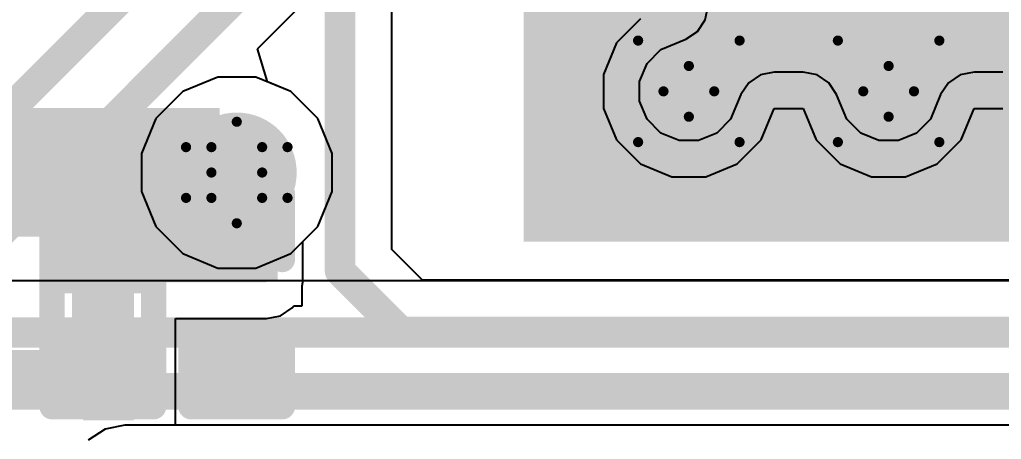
# Model space of a CAD drawing. Header units: inches. Extents: x -10 to 344, y -7 to 75.
# Drawn here: x 43.528 to 48.443, y 0.188 to 2.288 of the extents above; entities that cross this region are included whole.
import ezdxf

# ---------------------------------------------------------------- set-up
doc = ezdxf.new("R2010")
doc.units = ezdxf.units.IN
for name, color, linetype in [('Bottom Layer', 5, 'Continuous'), ('Bottom Overlay', 54, 'Continuous'), ('Bottom Paste', 16, 'Continuous'), ('Bottom Solder', 6, 'Continuous'), ('Drill Drawing', 1, 'Continuous'), ('Mid Layer 1', 16, 'Continuous'), ('Mid Layer 2', 76, 'Continuous'), ('Top Layer', 1, 'Continuous'), ('Top Overlay', 2, 'Continuous'), ('Top Paste', 8, 'Continuous'), ('Top Solder', 216, 'Continuous'), ('Via Holes', 16, 'Continuous')]:
    doc.layers.add(name, color=color, linetype=linetype)
doc.styles.add('Arial_Bold', font='', dxfattribs={"height": 0.2})
doc.styles.get('Arial_Bold').set_extended_font_data('Arial', bold=True)

# ---------------------------------------------------------------- blocks, each defined once
blk = doc.blocks.new('8_WSON__8_6__28')
at = {"layer": 'Top Layer'}
for points in [[(-1.69999787, 2.14999951), (1.70000295, 2.14999951), (1.70000295, -2.14999951), (-1.69999787, -2.14999951)], [(3.42500331, 2.12499956), (4.365003969999999, 2.12499956), (4.365003969999999, 1.68500044), (3.42500331, 1.68500044)]]:
    blk.add_hatch(color=1, dxfattribs=at).paths.add_polyline_path(points)
at = {"layer": 'Top Paste'}
blk.add_hatch(color=8, dxfattribs=at).paths.add_polyline_path([(3.42500331, 2.12499956), (4.365003969999999, 2.12499956), (4.365003969999999, 1.68500044), (3.42500331, 1.68500044)])
at = {"layer": 'Top Solder'}
for points in [[(-1.80159787, 2.25159951), (1.80160295, 2.25159951), (1.80160295, -2.25159951), (-1.80159787, -2.25159951)], [(3.32340331, 2.22659956), (4.46660397, 2.22659956), (4.46660397, 1.58340044), (3.32340331, 1.58340044)]]:
    blk.add_hatch(color=216, dxfattribs=at).paths.add_polyline_path(points)
at = {"layer": 'Top Overlay', "const_width": 0.127}
for points in [[(4.000002159999999, 2.99999908), (-3.99999708, 2.99999908)], [(4.000002159999999, 2.99999908), (4.000002159999999, 2.50000008)]]:
    blk.add_lwpolyline(points, dxfattribs=at)
at = {"layer": 'Top Overlay', "const_width": 0.0635}
for points in [[(3.96825216, 2.99999908, 1), (4.03175216, 2.99999908, 1)], [(3.96825216, 2.99999908, 1), (4.03175216, 2.99999908, 1)], [(3.96825216, 2.50000008, 1), (4.03175216, 2.50000008, 1)]]:
    blk.add_lwpolyline(points, format="xyb", close=True, dxfattribs=at)
blk = doc.blocks.new('R___0201_B_51')
at = {"layer": 'Bottom Layer'}
for points in [[(-0.40999791, 0.18499963), (-0.13999845, 0.18499963), (-0.13999845, -0.18499963), (-0.40999791, -0.18499963)], [(0.14000099, 0.18499963), (0.41000045, 0.18499963), (0.41000045, -0.18499963), (0.14000099, -0.18499963)]]:
    blk.add_hatch(color=5, dxfattribs=at).paths.add_polyline_path(points)
at = {"layer": 'Bottom Paste'}
for points in [[(-0.40999791, 0.18499963), (-0.13999845, 0.18499963), (-0.13999845, -0.18499963), (-0.40999791, -0.18499963)], [(0.14000099, 0.18499963), (0.41000045, 0.18499963), (0.41000045, -0.18499963), (0.14000099, -0.18499963)]]:
    blk.add_hatch(color=16, dxfattribs=at).paths.add_polyline_path(points)
at = {"layer": 'Bottom Solder'}
for points in [[(-0.46499907, 0.24000079), (-0.08499729, 0.24000079), (-0.08499729, -0.24000079), (-0.46499907, -0.24000079)], [(0.08499983, 0.24000079), (0.46500161, 0.24000079), (0.46500161, -0.24000079), (0.08499983, -0.24000079)]]:
    blk.add_hatch(color=6, dxfattribs=at).paths.add_polyline_path(points)
at = {"layer": 'Bottom Overlay', "const_width": 0.127}
for points in [[(-0.4826, -0.254), (-0.4826, 0.254)], [(0.4826, 0.254), (-0.4826, 0.254)], [(0.4826, -0.254), (0.4826, 0.254)], [(0.4826, -0.254), (-0.4826, -0.254)]]:
    blk.add_lwpolyline(points, dxfattribs=at)
at = {"layer": 'Bottom Overlay', "const_width": 0.0635}
for points in [[(-0.51435, 0.254, 1), (-0.4508499999999999, 0.254, 1)], [(-0.51435, 0.254, 1), (-0.4508499999999999, 0.254, 1)], [(0.4508499999999999, 0.254, 1), (0.51435, 0.254, 1)], [(0.4508499999999999, 0.254, 1), (0.51435, 0.254, 1)], [(-0.51435, -0.254, 1), (-0.4508499999999999, -0.254, 1)], [(-0.51435, -0.254, 1), (-0.4508499999999999, -0.254, 1)], [(0.4508499999999999, -0.254, 1), (0.51435, -0.254, 1)], [(0.4508499999999999, -0.254, 1), (0.51435, -0.254, 1)]]:
    blk.add_lwpolyline(points, format="xyb", close=True, dxfattribs=at)
blk = doc.blocks.new('CAP_0201_B_95')
at = {"layer": 'Bottom Layer'}
for points in [[(-0.4499991, 0.1499997), (-0.1499997, 0.1499997), (-0.1499997, -0.1499997), (-0.4499991, -0.1499997)], [(0.1499997, 0.1499997), (0.4499991, 0.1499997), (0.4499991, -0.1499997), (0.1499997, -0.1499997)]]:
    blk.add_hatch(color=5, dxfattribs=at).paths.add_polyline_path(points)
at = {"layer": 'Bottom Paste'}
for points in [[(-0.4499991, 0.1499997), (-0.1499997, 0.1499997), (-0.1499997, -0.1499997), (-0.4499991, -0.1499997)], [(0.1499997, 0.1499997), (0.4499991, 0.1499997), (0.4499991, -0.1499997), (0.1499997, -0.1499997)]]:
    blk.add_hatch(color=16, dxfattribs=at).paths.add_polyline_path(points)
at = {"layer": 'Bottom Solder'}
for points in [[(-0.50500026, 0.20500086), (-0.09499854, 0.20500086), (-0.09499854, -0.20500086), (-0.50500026, -0.20500086)], [(0.09499854, 0.20500086), (0.50500026, 0.20500086), (0.50500026, -0.20500086), (0.09499854, -0.20500086)]]:
    blk.add_hatch(color=6, dxfattribs=at).paths.add_polyline_path(points)
at = {"layer": 'Bottom Overlay', "const_width": 0.127}
for points in [[(-0.5334, 0.2286), (-0.2032, 0.2286)], [(-0.5334, 0.2286), (-0.5334, -0.2286)], [(0.2032, 0.2286), (0.5334, 0.2286)], [(0.5334, 0.2286), (0.5334, -0.2286)], [(-0.5334, -0.2286), (-0.2032, -0.2286)], [(0.2032, -0.2286), (0.5334, -0.2286)]]:
    blk.add_lwpolyline(points, dxfattribs=at)
at = {"layer": 'Bottom Overlay', "const_width": 0.0635}
for points in [[(-0.5651499999999999, 0.2286, 1), (-0.5016499999999999, 0.2286, 1)], [(-0.5651499999999999, 0.2286, 1), (-0.5016499999999999, 0.2286, 1)], [(-0.23495, 0.2286, 1), (-0.17145, 0.2286, 1)], [(0.17145, 0.2286, 1), (0.23495, 0.2286, 1)], [(0.5016499999999999, 0.2286, 1), (0.5651499999999999, 0.2286, 1)], [(0.5016499999999999, 0.2286, 1), (0.5651499999999999, 0.2286, 1)], [(-0.5651499999999999, -0.2286, 1), (-0.5016499999999999, -0.2286, 1)], [(-0.5651499999999999, -0.2286, 1), (-0.5016499999999999, -0.2286, 1)], [(-0.23495, -0.2286, 1), (-0.17145, -0.2286, 1)], [(0.17145, -0.2286, 1), (0.23495, -0.2286, 1)], [(0.5016499999999999, -0.2286, 1), (0.5651499999999999, -0.2286, 1)], [(0.5016499999999999, -0.2286, 1), (0.5651499999999999, -0.2286, 1)]]:
    blk.add_lwpolyline(points, format="xyb", close=True, dxfattribs=at)

msp = doc.modelspace()

# ---------------------------------------------------------------- hatches: boundary and pattern name
at = {"layer": 'Bottom Layer'}
h = msp.add_hatch(color=5, dxfattribs=at)
edge = h.paths.add_edge_path()
edge.add_arc((46.87860322, 1.92899792), 0.2499995, 0, 360)
h = msp.add_hatch(color=5, dxfattribs=at)
edge = h.paths.add_edge_path()
edge.add_arc((47.87860376, 1.92899538), 0.2499995, 0, 360)
h = msp.add_hatch(color=5, dxfattribs=at)
edge = h.paths.add_edge_path()
edge.add_arc((44.61538194, 1.52290526), 0.2999994, 0, 360)
msp.add_hatch(color=5, dxfattribs=at).paths.add_polyline_path([(43.760009, 0.97362772), (44.76479236, 0.97362772), (44.76479236, 1.24362972), (43.760009, 1.24362972)])
at = {"layer": 'Mid Layer 1'}
h = msp.add_hatch(color=16, dxfattribs=at)
edge = h.paths.add_edge_path()
edge.add_arc((46.87860322, 1.92899792), 0.2499995, 0, 360)
h = msp.add_hatch(color=16, dxfattribs=at)
edge = h.paths.add_edge_path()
edge.add_arc((47.87860376, 1.92899538), 0.2499995, 0, 360)
h = msp.add_hatch(color=16, dxfattribs=at)
edge = h.paths.add_edge_path()
edge.add_arc((44.61538194, 1.52290526), 0.2999994, 0, 360)
at = {"layer": 'Mid Layer 2'}
h = msp.add_hatch(color=76, dxfattribs=at)
edge = h.paths.add_edge_path()
edge.add_arc((46.87860322, 1.92899792), 0.2499995, 0, 360)
h = msp.add_hatch(color=76, dxfattribs=at)
edge = h.paths.add_edge_path()
edge.add_arc((47.87860376, 1.92899538), 0.2499995, 0, 360)
h = msp.add_hatch(color=76, dxfattribs=at)
edge = h.paths.add_edge_path()
edge.add_arc((44.61538194, 1.52290526), 0.2999994, 0, 360)
at = {"layer": 'Top Layer'}
h = msp.add_hatch(color=1, dxfattribs=at)
edge = h.paths.add_edge_path()
edge.add_arc((46.87860322, 1.92899792), 0.2499995, 0, 360)
h = msp.add_hatch(color=1, dxfattribs=at)
edge = h.paths.add_edge_path()
edge.add_arc((47.87860376, 1.92899538), 0.2499995, 0, 360)
h = msp.add_hatch(color=1, dxfattribs=at)
edge = h.paths.add_edge_path()
edge.add_arc((44.61538194, 1.52290526), 0.2999994, 0, 360)
at = {"layer": 'Via Holes'}
h = msp.add_hatch(color=7, dxfattribs=at)
edge = h.paths.add_edge_path()
edge.add_arc((46.87860322, 1.92899792), 0.12499848, 0, 360)
h = msp.add_hatch(color=7, dxfattribs=at)
edge = h.paths.add_edge_path()
edge.add_arc((47.87860376, 1.92899538), 0.12499848, 0, 360)
h = msp.add_hatch(color=7, dxfattribs=at)
edge = h.paths.add_edge_path()
edge.add_arc((44.61538194, 1.52290526), 0.1499997, 0, 360)

# ---------------------------------------------------------------- linework, layer by layer
at = {"layer": 'Bottom Layer'}
for p, q in [((44.71887932, 2.14150448), (45.79806182, 3.22068698)), ((44.76924244, 1.97634098), (44.71887932, 2.14150448)), ((44.88603418, 1.92796414), (44.76924244, 1.97634098)), ((45.02044082, 1.7935575), (44.88603418, 1.92796414)), ((45.09318133999999, 1.61794444), (45.02044082, 1.7935575)), ((45.09318133999999, 1.42786608), (45.09318133999999, 1.61794444)), ((45.02044082, 1.25225302), (45.09318133999999, 1.42786608)), ((44.9460747, 1.1778869), (45.02044082, 1.25225302)), ((44.9460747, 0.97362772), (44.9460747, 1.1778869)), ((44.94259236, 0.9561220399999999), (44.9460747, 0.97362772)), ((44.94259236, 0.85663024), (44.94259236, 0.9561220399999999)), ((44.83416484, 0.8061452), (44.89297853999999, 0.8454415399999999)), ((44.89297853999999, 0.8454415399999999), (44.90045376, 0.85663024)), ((44.90045376, 0.85663024), (44.94259236, 0.85663024)), ((44.30780825999999, 0.25896062), (44.30780825999999, 0.7923453799999999)), ((44.30780825999999, 0.7923453799999999), (44.76479236, 0.7923453799999999)), ((44.76479236, 0.7923453799999999), (44.83416484, 0.8061452)), ((49.6965732, 0.25895808), (44.30780825999999, 0.25896062))]:
    msp.add_line(p, q, dxfattribs=at)
for points, const_width in [([(43.44641298, 1.8054955), (45.13206365999999, 3.49114618)], 0.1524), ([(43.31975588, 1.10862872), (45.61493797999999, 3.40381082)], 0.1524), ([(44.6150873, 1.52261062), (44.61593058, 1.5234539)], 0.254), ([(44.6150873, 1.23552458), (44.6150873, 1.52261062)], 0.254), ([(44.61538194, 1.52290526), (44.61593058, 1.5234539)], 0.1524), ([(44.61479266, 1.23522994), (44.6150873, 1.23552458)], 0.254), ([(42.8877095, 0.5586298199999999), (43.9450099, 0.5586298199999999)], 0.1524)]:
    msp.add_lwpolyline(points, dxfattribs=dict(at, const_width=const_width))
for points, const_width in [([(44.55158729999999, 1.52261062, 1), (44.6785873, 1.52261062, 1)], 0.127), ([(44.55158729999999, 1.52261062, 1), (44.6785873, 1.52261062, 1)], 0.127), ([(44.55243058, 1.5234539, 1), (44.67943057999999, 1.5234539, 1)], 0.127), ([(44.57728194, 1.52290526, 1), (44.65348194, 1.52290526, 1)], 0.0762), ([(44.57783058, 1.5234539, 1), (44.65403058, 1.5234539, 1)], 0.0762), ([(44.55129266, 1.23522994, 1), (44.67829266, 1.23522994, 1)], 0.127), ([(44.55158729999999, 1.23552458, 1), (44.6785873, 1.23552458, 1)], 0.127), ([(44.55158729999999, 1.23552458, 1), (44.6785873, 1.23552458, 1)], 0.127), ([(43.9069099, 0.5586298199999999, 1), (43.9831099, 0.5586298199999999, 1)], 0.0762)]:
    msp.add_lwpolyline(points, format="xyb", close=True, dxfattribs=dict(at, const_width=const_width))
at = {"layer": 'Drill Drawing', "const_width": 0.0508}
for points in [[(46.62460322, 2.18299792), (46.87860322, 2.05599792)], [(46.62460322, 2.18299792), (46.75160321999999, 1.92899792)], [(46.87860322, 2.05599792), (47.13260322, 2.18299792)], [(47.00560322, 1.92899792), (47.13260322, 2.18299792)], [(47.62460376, 2.18299538), (47.87860376, 2.05599538)], [(47.62460376, 2.18299538), (47.75160376, 1.92899538)], [(47.87860376, 2.05599538), (48.13260375999999, 2.18299538)], [(48.00560375999999, 1.92899538), (48.13260375999999, 2.18299538)], [(46.62460322, 1.67499792), (46.75160321999999, 1.92899792)], [(47.00560322, 1.92899792), (47.13260322, 1.67499792)], [(47.62460376, 1.67499538), (47.75160376, 1.92899538)], [(48.00560375999999, 1.92899538), (48.13260375999999, 1.67499538)], [(46.62460322, 1.67499792), (46.87860322, 1.80199792)], [(46.87860322, 1.80199792), (47.13260322, 1.67499792)], [(47.62460376, 1.67499538), (47.87860376, 1.80199538)], [(47.87860376, 1.80199538), (48.13260375999999, 1.67499538)], [(44.48838194, 1.64990526), (44.61538194, 1.77690526)], [(44.61538194, 1.77690526), (44.74238194, 1.64990526)], [(44.36138193999999, 1.64990526), (44.48838194, 1.52290526)], [(44.36138193999999, 1.64990526), (44.48838194, 1.64990526)], [(44.74238194, 1.64990526), (44.86938194, 1.64990526)], [(44.74238194, 1.52290526), (44.86938194, 1.64990526)], [(44.36138193999999, 1.39590526), (44.48838194, 1.52290526)], [(44.74238194, 1.52290526), (44.86938194, 1.39590526)], [(44.36138193999999, 1.39590526), (44.48838194, 1.39590526)], [(44.48838194, 1.39590526), (44.61538194, 1.26890526)], [(44.61538194, 1.26890526), (44.74238194, 1.39590526)], [(44.74238194, 1.39590526), (44.86938194, 1.39590526)]]:
    msp.add_lwpolyline(points, dxfattribs=at)
at = {"layer": 'Drill Drawing', "const_width": 0.0254}
for points in [[(46.61190322, 2.18299792, 1), (46.63730322, 2.18299792, 1)], [(46.61190322, 2.18299792, 1), (46.63730322, 2.18299792, 1)], [(47.11990322, 2.18299792, 1), (47.14530322, 2.18299792, 1)], [(47.11990322, 2.18299792, 1), (47.14530322, 2.18299792, 1)], [(47.61190376, 2.18299538, 1), (47.63730375999999, 2.18299538, 1)], [(47.61190376, 2.18299538, 1), (47.63730375999999, 2.18299538, 1)], [(48.11990376, 2.18299538, 1), (48.14530376, 2.18299538, 1)], [(48.11990376, 2.18299538, 1), (48.14530376, 2.18299538, 1)], [(46.86590322, 2.05599792, 1), (46.89130322, 2.05599792, 1)], [(46.86590322, 2.05599792, 1), (46.89130322, 2.05599792, 1)], [(47.86590376, 2.05599538, 1), (47.89130376, 2.05599538, 1)], [(47.86590376, 2.05599538, 1), (47.89130376, 2.05599538, 1)], [(46.73890322, 1.92899792, 1), (46.76430322, 1.92899792, 1)], [(46.73890322, 1.92899792, 1), (46.76430322, 1.92899792, 1)], [(46.99290322, 1.92899792, 1), (47.01830322, 1.92899792, 1)], [(46.99290322, 1.92899792, 1), (47.01830322, 1.92899792, 1)], [(47.73890375999999, 1.92899538, 1), (47.76430376, 1.92899538, 1)], [(47.73890375999999, 1.92899538, 1), (47.76430376, 1.92899538, 1)], [(47.99290376, 1.92899538, 1), (48.01830376, 1.92899538, 1)], [(47.99290376, 1.92899538, 1), (48.01830376, 1.92899538, 1)], [(46.86590322, 1.80199792, 1), (46.89130322, 1.80199792, 1)], [(46.86590322, 1.80199792, 1), (46.89130322, 1.80199792, 1)], [(47.86590376, 1.80199538, 1), (47.89130376, 1.80199538, 1)], [(47.86590376, 1.80199538, 1), (47.89130376, 1.80199538, 1)], [(44.60268194, 1.77690526, 1), (44.62808193999999, 1.77690526, 1)], [(44.60268194, 1.77690526, 1), (44.62808193999999, 1.77690526, 1)], [(44.34868194, 1.64990526, 1), (44.37408194, 1.64990526, 1)], [(44.34868194, 1.64990526, 1), (44.37408194, 1.64990526, 1)], [(44.47568193999999, 1.64990526, 1), (44.50108194, 1.64990526, 1)], [(44.47568193999999, 1.64990526, 1), (44.50108194, 1.64990526, 1)], [(44.72968194, 1.64990526, 1), (44.75508194, 1.64990526, 1)], [(44.72968194, 1.64990526, 1), (44.75508194, 1.64990526, 1)], [(44.85668194, 1.64990526, 1), (44.88208194, 1.64990526, 1)], [(44.85668194, 1.64990526, 1), (44.88208194, 1.64990526, 1)], [(46.61190322, 1.67499792, 1), (46.63730322, 1.67499792, 1)], [(46.61190322, 1.67499792, 1), (46.63730322, 1.67499792, 1)], [(47.11990322, 1.67499792, 1), (47.14530322, 1.67499792, 1)], [(47.11990322, 1.67499792, 1), (47.14530322, 1.67499792, 1)], [(47.61190376, 1.67499538, 1), (47.63730375999999, 1.67499538, 1)], [(47.61190376, 1.67499538, 1), (47.63730375999999, 1.67499538, 1)], [(48.11990376, 1.67499538, 1), (48.14530376, 1.67499538, 1)], [(48.11990376, 1.67499538, 1), (48.14530376, 1.67499538, 1)], [(44.47568193999999, 1.52290526, 1), (44.50108194, 1.52290526, 1)], [(44.47568193999999, 1.52290526, 1), (44.50108194, 1.52290526, 1)], [(44.72968194, 1.52290526, 1), (44.75508194, 1.52290526, 1)], [(44.72968194, 1.52290526, 1), (44.75508194, 1.52290526, 1)], [(44.34868194, 1.39590526, 1), (44.37408194, 1.39590526, 1)], [(44.34868194, 1.39590526, 1), (44.37408194, 1.39590526, 1)], [(44.47568193999999, 1.39590526, 1), (44.50108194, 1.39590526, 1)], [(44.47568193999999, 1.39590526, 1), (44.50108194, 1.39590526, 1)], [(44.72968194, 1.39590526, 1), (44.75508194, 1.39590526, 1)], [(44.72968194, 1.39590526, 1), (44.75508194, 1.39590526, 1)], [(44.85668194, 1.39590526, 1), (44.88208194, 1.39590526, 1)], [(44.85668194, 1.39590526, 1), (44.88208194, 1.39590526, 1)], [(44.60268194, 1.26890526, 1), (44.62808193999999, 1.26890526, 1)], [(44.60268194, 1.26890526, 1), (44.62808193999999, 1.26890526, 1)]]:
    msp.add_lwpolyline(points, format="xyb", close=True, dxfattribs=at)
at = {"layer": 'Mid Layer 1'}
for p, q in [((44.52034276, 2.00070466), (44.34472969999999, 1.92796414)), ((44.71042112, 2.00070466), (44.52034276, 2.00070466)), ((44.88603418, 1.92796414), (44.71042112, 2.00070466)), ((44.34472969999999, 1.92796414), (44.21032305999999, 1.7935575)), ((45.02044082, 1.7935575), (44.88603418, 1.92796414)), ((44.21032305999999, 1.7935575), (44.13758254, 1.61794444)), ((45.09318133999999, 1.61794444), (45.02044082, 1.7935575)), ((44.13758254, 1.61794444), (44.13758254, 1.42786608)), ((45.09318133999999, 1.42786608), (45.09318133999999, 1.61794444)), ((44.13758254, 1.42786608), (44.21032305999999, 1.25225302)), ((45.02044082, 1.25225302), (45.09318133999999, 1.42786608)), ((44.21032305999999, 1.25225302), (44.34472969999999, 1.11784638)), ((44.88603418, 1.11784638), (45.02044082, 1.25225302)), ((44.34472969999999, 1.11784638), (44.52034276, 1.04510586)), ((44.71042112, 1.04510586), (44.88603418, 1.11784638)), ((44.52034276, 1.04510586), (44.71042112, 1.04510586)), ((44.05498428, 0.25896062), (43.95587856, 0.23924768)), ((50.56730044, 0.25895554), (44.05498428, 0.25896062)), ((43.95587856, 0.23924768), (43.87186044, 0.1831086))]:
    msp.add_line(p, q, dxfattribs=at)
at = {"layer": 'Mid Layer 2'}
for p, q in [((46.96098812, 2.28742494), (46.97478793999999, 2.35679742)), ((46.63627452, 2.29166928), (46.51593185999999, 2.17132662)), ((46.92169178, 2.22861124), (46.96098812, 2.28742494)), ((46.86288061999999, 2.1893149), (46.92169178, 2.22861124)), ((46.51593185999999, 2.17132662), (46.45080372, 2.014093)), ((46.73896418, 2.13798658), (46.86288061999999, 2.1893149)), ((46.66961456, 2.06863696), (46.73896418, 2.13798658)), ((46.63208606, 1.97803516), (46.66961456, 2.06863696)), ((47.30640526, 2.02518264), (47.23703024, 2.01138282)), ((47.4508068, 2.0251801), (47.30640526, 2.02518264)), ((47.52017927999999, 2.01138028), (47.4508068, 2.0251801)), ((48.30640072, 2.0251801), (48.23702824, 2.01138028)), ((48.45080226, 2.02518264), (48.30640072, 2.0251801)), ((46.45080372, 2.014093), (46.45080372, 1.84390284)), ((46.63208606, 1.87996068), (46.63208606, 1.97803516)), ((47.17821908, 1.97208902), (47.1389202, 1.91327532)), ((47.23703024, 2.01138282), (47.17821908, 1.97208902)), ((47.57899298, 1.9720814), (47.52017927999999, 2.01138028)), ((47.61828678, 1.91327278), (47.57899298, 1.9720814)), ((48.17821454, 1.9720814), (48.13892074, 1.91327024)), ((48.23702824, 2.01138028), (48.17821454, 1.9720814)), ((46.66961456, 1.78935888), (46.63208606, 1.87996068)), ((47.1389202, 1.91327532), (47.08759188, 1.78935888)), ((47.66961509999999, 1.78935634), (47.61828678, 1.91327278)), ((48.13892074, 1.91327024), (48.08759242, 1.78935634)), ((46.45080372, 1.84390284), (46.51593185999999, 1.68666922)), ((47.24127458, 1.68666922), (47.30640271999999, 1.8439003)), ((47.30640271999999, 1.8439003), (47.45080426, 1.84389776)), ((47.45080426, 1.84389776), (47.5159324, 1.68666668)), ((48.24127512, 1.68666668), (48.30640326, 1.84389776)), ((48.30640326, 1.84389776), (48.4508048, 1.8439003)), ((46.73896418, 1.72000926), (46.66961456, 1.78935888)), ((47.08759188, 1.78935888), (47.01824226, 1.72000926)), ((47.73896472, 1.72000672), (47.66961509999999, 1.78935634)), ((48.08759242, 1.78935634), (48.0182428, 1.72000672)), ((46.51593185999999, 1.68666922), (46.63627452, 1.56632656)), ((46.82956598, 1.68248076), (46.73896418, 1.72000926)), ((46.92764046, 1.68248076), (46.82956598, 1.68248076)), ((47.01824226, 1.72000926), (46.92764046, 1.68248076)), ((47.12093192, 1.56632656), (47.24127458, 1.68666922)), ((47.5159324, 1.68666668), (47.63627506, 1.56632402)), ((47.82956652, 1.68247822), (47.73896472, 1.72000672)), ((47.92764099999999, 1.68247822), (47.82956652, 1.68247822)), ((48.0182428, 1.72000672), (47.92764099999999, 1.68247822)), ((48.12093246, 1.56632402), (48.24127512, 1.68666668)), ((46.63627452, 1.56632656), (46.79350813999999, 1.50119842)), ((46.9636983, 1.50119842), (47.12093192, 1.56632656)), ((47.63627506, 1.56632402), (47.79350868, 1.50119588)), ((47.96369884, 1.50119588), (48.12093246, 1.56632402)), ((46.79350813999999, 1.50119842), (46.9636983, 1.50119842)), ((47.79350868, 1.50119588), (47.96369884, 1.50119588)), ((49.26760784, 0.98133408), (42.40460912, 0.98133408))]:
    msp.add_line(p, q, dxfattribs=at)
at = {"layer": 'Mid Layer 2', "const_width": 0.1524}
for points in [[(40.85023834, 0.7223582199999999), (49.37487966, 0.7223582199999999)], [(40.56360442, 0.44295822), (49.49060968, 0.44295822)]]:
    msp.add_lwpolyline(points, dxfattribs=at)
at = {"layer": 'Top Layer'}
for p, q in [((45.39103952, 1.13803938), (45.39103952, 3.21583304)), ((45.54536737999999, 0.98371152), (45.39103952, 1.13803938)), ((49.32820716, 0.98371152), (45.54536737999999, 0.98371152))]:
    msp.add_line(p, q, dxfattribs=at)
for points, const_width in [([(45.13206365999999, 1.03076756), (45.13206365999999, 3.491136019999999)], 0.1524), ([(43.95750924, 1.5250922), (43.95860144, 1.524)], 0.254), ([(43.95860144, 1.524), (44.61428719999999, 1.524)], 0.254), ([(44.61428719999999, 1.524), (44.61538194, 1.52290526)], 0.254), ([(45.13206365999999, 1.03076756), (45.43809556, 0.72473566)], 0.1524), ([(45.43809556, 0.72473566), (49.43547897999999, 0.72473566)], 0.1524), ([(43.31142976, 0.41249854), (49.54084834, 0.41249854)], 0.1524)]:
    msp.add_lwpolyline(points, dxfattribs=dict(at, const_width=const_width))
for points, const_width in [([(43.89400924, 1.5250922, 1), (44.02100924, 1.5250922, 1)], 0.127), ([(43.89510144, 1.524, 1), (44.02210144, 1.524, 1)], 0.127), ([(43.89510144, 1.524, 1), (44.02210144, 1.524, 1)], 0.127), ([(44.55078719999999, 1.524, 1), (44.6777872, 1.524, 1)], 0.127), ([(44.55078719999999, 1.524, 1), (44.6777872, 1.524, 1)], 0.127), ([(44.55188194, 1.52290526, 1), (44.67888194, 1.52290526, 1)], 0.127), ([(45.09396365999999, 1.03076756, 1), (45.17016366, 1.03076756, 1)], 0.0762), ([(45.09396365999999, 1.03076756, 1), (45.17016366, 1.03076756, 1)], 0.0762), ([(45.39999556, 0.72473566, 1), (45.47619555999999, 0.72473566, 1)], 0.0762), ([(45.39999556, 0.72473566, 1), (45.47619555999999, 0.72473566, 1)], 0.0762)]:
    msp.add_lwpolyline(points, format="xyb", close=True, dxfattribs=dict(at, const_width=const_width))

# ---------------------------------------------------------------- block references
for name, p, rotation in [('8_WSON__8_6__28', (47.85359999999999, 3.429), 180), ('CAP_0201_B_95', (44.61479266, 0.88443054), 90), ('R___0201_B_51', (43.9450099, 0.8336305399999999), 270)]:
    msp.add_blockref(name, p, dxfattribs=dict(rotation=rotation))

# ---------------------------------------------------------------- texts
at = {"layer": 'Top Overlay', "style": 'Arial_Bold'}
msp.add_text('UART', height=1.27, rotation=360, dxfattribs=at).set_placement((39.58736558, 0.28355798))

doc.saveas('drawing.dxf')
